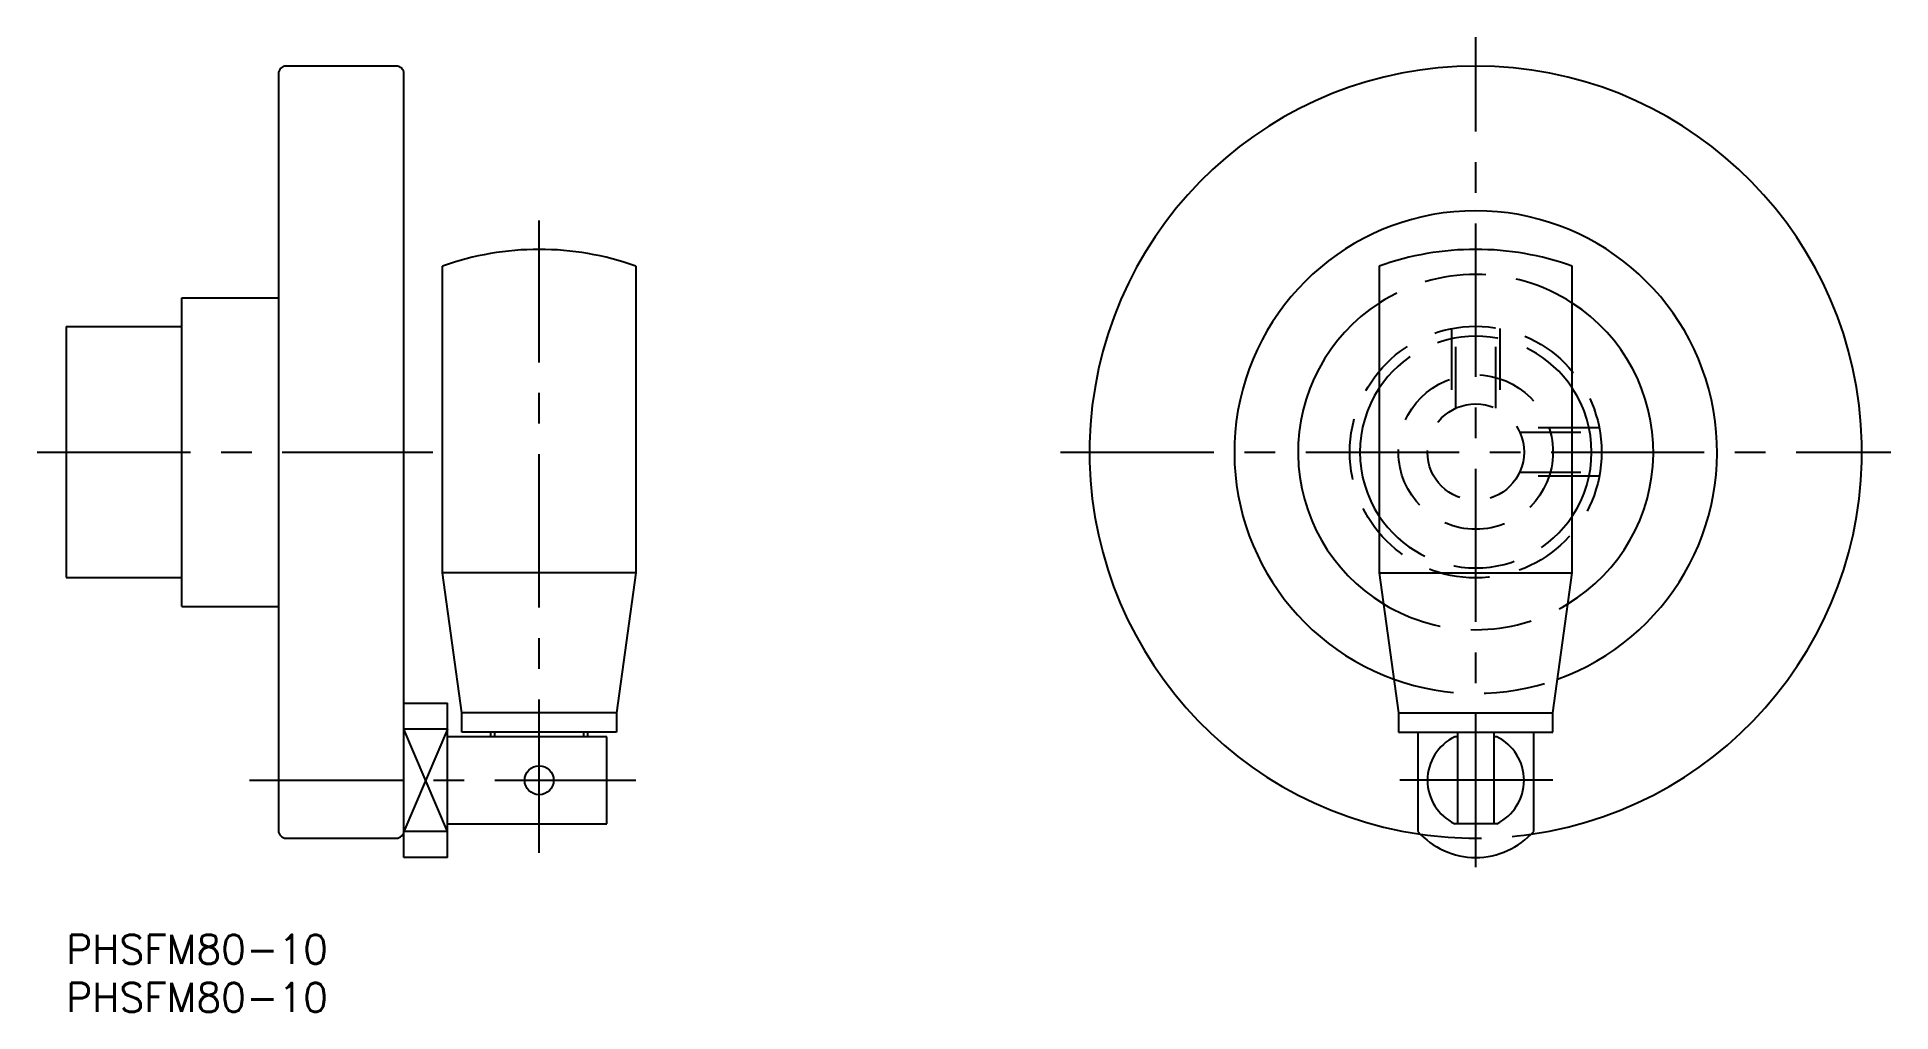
# Model space of a CAD drawing. Extents: x -3 to 189, y -8 to 93.
import ezdxf

# ---------------------------------------------------------------- set-up
doc = ezdxf.new("R2010")
doc.units = 0
doc.header["$LTSCALE"] = 0.5
doc.linetypes.add('CENTER', pattern=[50.8, 31.75, -6.35, 6.35, -6.35])
doc.linetypes.add('DASHED', pattern=[19.05, 12.7, -6.35])
for name, color, linetype in [('MSM_CENTER', 1, 'CENTER'), ('MSM_CONTINUOUS', 7, 'CONTINUOUS'), ('MSM_DASHED', 4, 'DASHED'), ('MSM_NARROW', 5, 'CONTINUOUS'), ('MSM_PART_NUMBER', 7, 'CONTINUOUS')]:
    doc.layers.add(name, color=color, linetype=linetype)
doc.styles.get("Standard").update_dxf_attribs({"font": 'txt.shx', "height": 3, "bigfont": 'bigfont.shx'})

# ---------------------------------------------------------------- blocks, each defined once
blk = doc.blocks.new('*U12')
at = {"layer": 'MSM_PART_NUMBER'}
blk.add_text('PHSFM80-10', height=3, dxfattribs=at).set_placement((0, -3))
blk = doc.blocks.new('*U13')
at = {"layer": 'MSM_PART_NUMBER'}
blk.add_text('PHSFM80-10', height=3, dxfattribs=at).set_placement((0, -8))

msp = doc.modelspace()

# ---------------------------------------------------------------- linework, layer by layer
at = {"layer": 'MSM_CENTER'}
for p, q in [((146, 7), (146, 93)), ((49, 8.5), (49, 74)), ((-3, 50), (38, 50)), ((103, 50), (189, 50)), ((19, 16), (59, 16)), ((154, 16), (138, 16))]:
    msp.add_line(p, q, dxfattribs=at)
at = {"layer": 'MSM_CONTINUOUS'}
for p, q in [((22, 89.2), (22, 10.8)), ((34.2, 90), (22.8, 90)), ((35, 8), (35, 89.2)), ((39, 37.5), (39, 69.28)), ((59, 69.28), (59, 37.5)), ((136, 69.28), (136, 37.5)), ((156, 37.5), (156, 69.28)), ((12, 34), (12, 66)), ((12, 66), (22, 66)), ((0, 63), (0, 37)), ((0, 63), (12, 63)), ((0, 37), (12, 37)), ((41, 23), (39, 37.5)), ((59, 37.5), (39, 37.5)), ((59, 37.5), (57, 23)), ((136, 37.5), (138, 23)), ((136, 37.5), (156, 37.5)), ((154, 23), (156, 37.5)), ((12, 34), (22, 34)), ((35, 24), (39.5, 24)), ((39.5, 8), (39.5, 24)), ((39.5, 21.29), (35, 21.29)), ((41, 21), (41, 23)), ((57, 23), (41, 23)), ((57, 23), (57, 21)), ((138, 23), (138, 21)), ((138, 23), (154, 23)), ((154, 21), (154, 23)), ((56, 20.5), (39.5, 20.5)), ((57, 21), (41, 21)), ((44, 20.5), (44, 21)), ((44.38, 21), (44.38, 20.5)), ((53.62, 20.5), (53.62, 21)), ((54, 21), (54, 20.5)), ((56, 11.5), (56, 20.5)), ((138, 21), (154, 21)), ((140, 21), (140, 10.71)), ((144.1, 20.5), (143.82, 20.5)), ((144.1, 21), (144.1, 11.5)), ((147.9, 11.5), (147.9, 21)), ((148.18, 20.5), (147.9, 20.5)), ((152, 10.71), (152, 21)), ((22.8, 10), (34.2, 10)), ((39.5, 10.71), (35, 10.71)), ((39.5, 11.5), (56, 11.5)), ((148.18, 11.5), (143.82, 11.5)), ((39.5, 8), (35, 8))]:
    msp.add_line(p, q, dxfattribs=at)
msp.add_circle((49, 16), 1.5, dxfattribs=at)
for centre, radius, start, end in [((22.8, 89.2), 0.8, 90, 180), ((34.2, 89.2), 0.8, 360, 90), ((146, 50), 40, 278.2282, 261.7718), ((146, 50), 25, 289.8289, 250.1711), ((49, 41.1), 29.9, 70.461, 109.539), ((146, 41.1), 29.9, 70.461, 109.539), ((146, 50), 18.4, 122.9207, 238.7142), ((146, 50), 18.4, 301.2858, 57.0793), ((146, 50), 12, 146.4427, 213.5573), ((146, 50), 12, 326.4427, 33.5573), ((146, 16), 5, 115.8419, 244.1581), ((146, 16), 5, 295.8419, 64.1581), ((22.8, 10.8), 0.8, 180, 270), ((34.2, 10.8), 0.8, 270, 0), ((146, 16), 8, 221.4096, 318.5904)]:
    msp.add_arc(centre, radius, start, end, dxfattribs=at)
at = {"layer": 'MSM_DASHED'}
for p, q in [((143.5, 62.8), (143.5, 54.33)), ((143.93, 54.55), (143.93, 62.87)), ((148.07, 54.55), (148.07, 62.87)), ((148.5, 62.8), (148.5, 54.33)), ((158.8, 52.5), (150.33, 52.5)), ((150.55, 52.07), (158.87, 52.07)), ((158.8, 47.5), (150.33, 47.5)), ((150.55, 47.93), (158.87, 47.93))]:
    msp.add_line(p, q, dxfattribs=at)
for radius in [13.04, 8, 5]:
    msp.add_circle((146, 50), radius, dxfattribs=at)
for radius, start, end in [(18.4, 57.0793, 122.9207), (12, 33.5573, 146.4427), (12, 213.5573, 326.4427), (18.4, 238.7142, 301.2858), (25, 250.1711, 289.8289), (40, 261.7718, 278.2282)]:
    msp.add_arc((146, 50), radius, start, end, dxfattribs=at)
at = {"layer": 'MSM_NARROW'}
for p, q in [((39.5, 10.71), (35, 21.29)), ((39.5, 21.29), (35, 10.71))]:
    msp.add_line(p, q, dxfattribs=at)

# ---------------------------------------------------------------- block references
at = {"layer": 'MSM_CONTINUOUS'}
for name in ['*U12', '*U13']:
    msp.add_blockref(name, (0, 0), dxfattribs=at)

doc.saveas('drawing.dxf')
